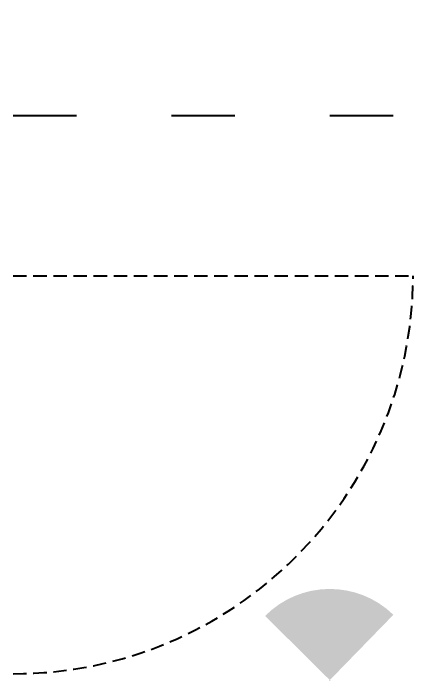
# Model space of a CAD drawing. Header units: metres. Extents: x -16 to 65907, y -5261 to 15511.
# Drawn here: x 20444.4 to 20483.4, y 4653.9 to 4716.5 of the extents above; entities that cross this region are included whole.
import ezdxf

# ---------------------------------------------------------------- set-up
doc = ezdxf.new("R2010")
doc.units = ezdxf.units.M
doc.header["$PDMODE"] = 67
doc.header["$PDSIZE"] = -5
doc.linetypes.add('ACAD_ISO03W100', pattern=[30, 12, -18])
doc.linetypes.add('DASHED', pattern=[19.05, 12.7, -6.35])
doc.layers.get('0').update_dxf_attribs({"color": 6})
for name, color, linetype in [('BC-ELEC_FIT', 10, 'Continuous'), ('BC-GREYCOLOR', 8, 'Continuous'), ('BC-TEXT', 7, 'Continuous'), ('BC-WALLS', 1, 'Continuous')]:
    doc.layers.add(name, color=color, linetype=linetype)
doc.layers.get('BC-ELEC_FIT').off()
doc.styles.add('BC-1IN50-1', font='FreeSans.ttf', dxfattribs={"height": 10})
doc.dimstyles.new('BC-1IN50-1', dxfattribs={"dimtxt": 10, "dimasz": 10, "dimexe": 0.18, "dimexo": 0.0625, "dimgap": 1, "dimtad": 0, "dimdec": 1, "dimzin": 12, "dimdsep": 46, "dimtxsty": 'BC-1IN50-1', "dimblk": 'OPEN90', "dimcen": 0.09, "dimse1": 1, "dimse2": 1, "dimclrd": 8, "dimclre": 256, "dimclrt": 7, "dimadec": 0, "dimazin": 0, "dimtfac": 1, "dimtdec": 0, "dimtofl": 0, "dimtmove": 1, "dimatfit": 3, "dimfxl": 1, "dimtolj": 1, "dimtzin": 0, "dimlwd": -3, "dimarcsym": 0})

# ---------------------------------------------------------------- blocks, each defined once
blk = doc.blocks.new('_OPEN90')
at = {"color": 0, "linetype": 'ByBlock'}
for p, q in [((-0.5, 0.5), (0, 0)), ((0, 0), (-1, 0)), ((0, 0), (-0.5, -0.5))]:
    blk.add_line(p, q, dxfattribs=at)
blk = doc.blocks.new('*D1236')
at = {"layer": 'BC-TEXT', "color": 8, "linetype": 'Continuous', "lineweight": -3}
for p, q in [((20431.377, 4502.798), (20434.377, 4502.798)), ((20438.023, 4485.645), (20432.877, 4502.798)), ((20440.023, 4485.645), (20438.023, 4485.645))]:
    blk.add_line(p, q, dxfattribs=at)
at = {"layer": 'Defpoints', "color": 0}
for p in [(20421.377, 4696.766), (20444.377, 4696.766), (20444.377, 4502.798)]:
    blk.add_point(p, dxfattribs=at)
at = {"layer": 'BC-TEXT', "color": 8, "lineweight": -3, "xscale": 10, "yscale": 10, "zscale": 10, "rotation": 180}
blk.add_blockref('_OPEN90', (20421.377, 4502.798), dxfattribs=at)
at = {"layer": 'BC-TEXT', "color": 8, "lineweight": -3, "xscale": 10, "yscale": 10, "zscale": 10}
blk.add_blockref('_OPEN90', (20444.377, 4502.798), dxfattribs=at)
at = {"layer": 'BC-TEXT', "color": 7, "insert": (20448.074, 4485.645), "char_height": 10, "attachment_point": 5, "style": 'BC-1IN50-1'}
blk.add_mtext('\\A1;23', dxfattribs=at)
blk = doc.blocks.new('*D1237')
at = {"layer": 'BC-TEXT', "color": 8, "linetype": 'Continuous', "lineweight": -3}
for p, q in [((20529.816, 4686.775), (20529.816, 4644.764)), ((20529.816, 4579.766), (20529.816, 4621.777))]:
    blk.add_line(p, q, dxfattribs=at)
at = {"layer": 'Defpoints', "color": 0}
for p in [(20444.377, 4696.775), (20529.816, 4696.775), (20444.377, 4569.766)]:
    blk.add_point(p, dxfattribs=at)
at = {"layer": 'BC-TEXT', "color": 8, "lineweight": -3, "xscale": 10, "yscale": 10, "zscale": 10}
for p, rotation in [((20529.816, 4696.775), 90), ((20529.816, 4569.766), 270)]:
    blk.add_blockref('_OPEN90', p, dxfattribs=dict(at, rotation=rotation))
at = {"layer": 'BC-TEXT', "color": 7, "insert": (20529.816, 4633.27), "char_height": 10, "attachment_point": 5, "rotation": 90, "style": 'BC-1IN50-1'}
blk.add_mtext('\\A1;127', dxfattribs=at)
blk = doc.blocks.new('*D1238')
at = {"layer": 'BC-TEXT', "color": 8, "linetype": 'Continuous', "lineweight": -3}
for p, q in [((20529.816, 4898.066), (20529.816, 4819.813)), ((20529.816, 4706.775), (20529.816, 4785.028))]:
    blk.add_line(p, q, dxfattribs=at)
at = {"layer": 'Defpoints', "color": 0}
for p in [(20421.377, 4908.066), (20529.816, 4908.066), (20444.377, 4696.775)]:
    blk.add_point(p, dxfattribs=at)
at = {"layer": 'BC-TEXT', "color": 8, "lineweight": -3, "xscale": 10, "yscale": 10, "zscale": 10}
for p, rotation in [((20529.816, 4908.066), 90), ((20529.816, 4696.775), 270)]:
    blk.add_blockref('_OPEN90', p, dxfattribs=dict(at, rotation=rotation))
at = {"layer": 'BC-TEXT', "color": 7, "insert": (20529.816, 4802.42), "char_height": 10, "attachment_point": 5, "rotation": 90, "style": 'BC-1IN50-1'}
blk.add_mtext('\\A1;211.3', dxfattribs=at)
blk = doc.blocks.new('ele_ceiling_box')
at = {"layer": 'BC-WALLS'}
h = blk.add_hatch(color=256, dxfattribs=at)
edge = h.paths.add_edge_path()
edge.add_ellipse((0, 0), major_axis=(-6.108, 6.108), ratio=1, start_angle=179.75371, end_angle=269.22334)
edge.add_line((6.191, 6.025), (0, 0))
edge.add_line((0, 0), (6.082, -6.135))
edge = h.paths.add_edge_path()
edge.add_line((0, 0), (-6.082, 6.135))
edge.add_ellipse((0, 0), major_axis=(-6.108, 6.108), ratio=1, start_angle=359.75371, end_angle=449.22334)
edge.add_line((-6.191, -6.025), (0, 0))

msp = doc.modelspace()

# ---------------------------------------------------------------- linework, layer by layer
at = {"layer": 'BC-GREYCOLOR', "linetype": 'ACAD_ISO03W100', "ltscale": 0.5}
msp.add_line((20444.377, 4706.766), (20504.377, 4706.766), dxfattribs=at)
at = {"layer": 'BC-GREYCOLOR', "linetype": 'DASHED', "ltscale": 0.1}
msp.add_line((20444.377, 4691.566), (20482.277, 4691.566), dxfattribs=at)
msp.add_arc((20444.377, 4691.766), 37.9, 270, 359.69765, dxfattribs=at)

# ---------------------------------------------------------------- block references
at = {"layer": 'BC-ELEC_FIT', "linetype": 'Continuous', "xscale": -1, "rotation": 90.00000000000259}
msp.add_blockref('ele_ceiling_box', (20474.377, 4653.266), dxfattribs=at)

# ---------------------------------------------------------------- dimensions: what is measured, and where the dimension line sits
at = {"layer": 'BC-TEXT', "linetype": 'Continuous'}
dim = msp.add_linear_dim(base=(20529.816, 4908.066), p1=(20444.377, 4696.775), p2=(20421.377, 4908.066), angle=90, dimstyle='BC-1IN50-1', dxfattribs=at)
dim.commit()
dim.dimension.update_dxf_attribs({"geometry": '*D1238', "text_midpoint": (20529.816, 4802.42)})
dim = msp.add_linear_dim(base=(20444.377, 4502.798), p1=(20421.377, 4696.766), p2=(20444.377, 4696.766), dimstyle='BC-1IN50-1', dxfattribs=at)
dim.commit()
dim.dimension.update_dxf_attribs({"geometry": '*D1236', "text_midpoint": (20441.023, 4485.645)})
dim = msp.add_linear_dim(base=(20529.816, 4696.775), p1=(20444.377, 4569.766), p2=(20444.377, 4696.775), angle=90, dimstyle='BC-1IN50-1', override={"dimlfac": 1}, dxfattribs=at)
dim.commit()
dim.dimension.update_dxf_attribs({"geometry": '*D1237', "text_midpoint": (20529.816, 4633.27)})

doc.saveas('drawing.dxf')
